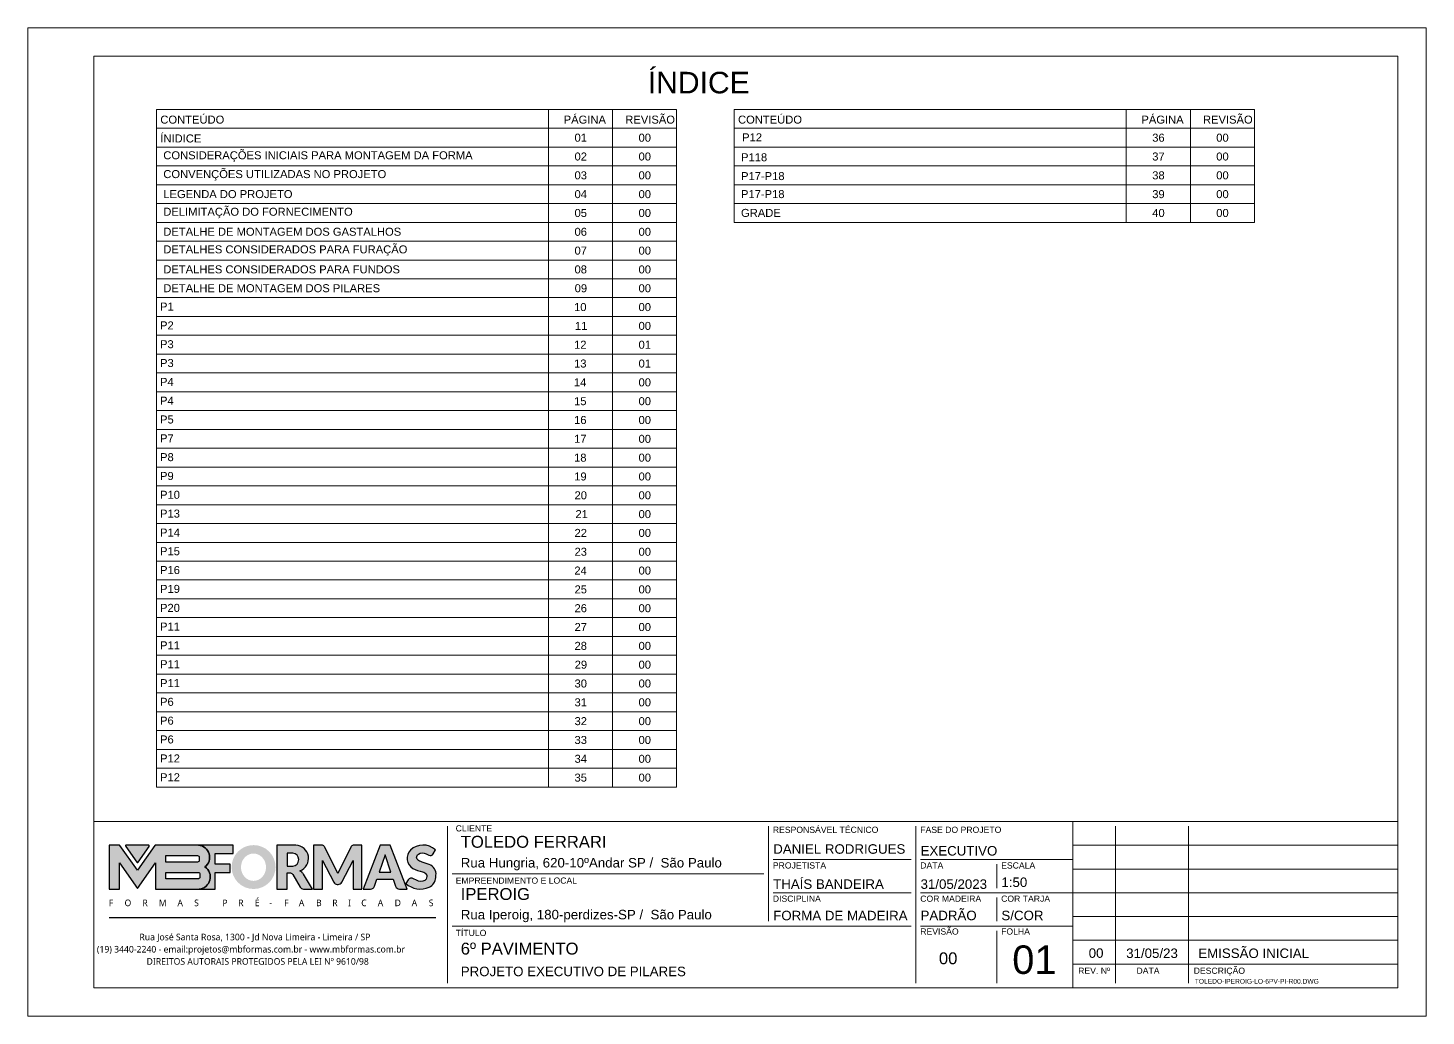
# Model space of a CAD drawing. Extents: x -23436 to 4767, y -4131 to 9755.
# Drawn here: x -19091 to -17606, y 8682 to 9732 of the extents above; entities that cross this region are included whole.
import ezdxf
from ezdxf.enums import TextEntityAlignment as Align

# ---------------------------------------------------------------- set-up
doc = ezdxf.new("R2010")
doc.units = 0
doc.layers.add('FOLHA MB', color=7, linetype='Continuous', lineweight=13)
doc.layers.add('N° FOLHA', color=5, linetype='Continuous', lineweight=13)
doc.layers.add('MB Logo', color=254, linetype='Continuous')
doc.styles.add('ARIAL', font='arial.ttf', dxfattribs={"oblique": 15, "height": 25})
doc.styles.add('MB_C01', font='arial.ttf', dxfattribs={"height": 1.3})
doc.styles.add('MB_C02', font='arial.ttf', dxfattribs={"height": 2})
doc.styles.add('MB_C03', font='arial.ttf', dxfattribs={"height": 2.5})
doc.styles.add('MB_C04', font='arial.ttf', dxfattribs={"height": 6})
doc.styles.add('MtXpl_Lucida_Sans_Un', font='l_10646.ttf')
doc.styles.add('TQS_ARIAL', font='arial.ttf')

# ---------------------------------------------------------------- blocks, each defined once
blk = doc.blocks.new('MB-NOVO')
at = {"layer": 'MB Logo', "linetype": 'Continuous'}
h = blk.add_hatch(color=256, dxfattribs=at)
h.dxf.hatch_style = 1
h.set_gradient(color1=(242, 132, 69), color2=(247, 180, 141), rotation=90, tint=1)
h.paths.add_polyline_path([(-18529.6, 10980.8), (-18475.7, 10980.8, 0.706757), (-18468.7, 11008, 0.681802), (-18476.7, 11034.9), (-18529.4, 11034.9, 0.243712), (-18530.2, 11034.5), (-18551.7, 11003.9), (-18573.3, 11034.5, 0.243712), (-18574.1, 11034.9), (-18586.5, 11034.9), (-18586.5, 10980.8), (-18573.9, 10980.8), (-18573.9, 11012.9), (-18551.7, 10981.5), (-18529.6, 11012.9)])
h.paths.add_polyline_path([(-18516.8, 11014.1), (-18516.8, 11022), (-18477.8, 11022, -0.414214), (-18475.8, 11020), (-18475.8, 11016.1, -0.414214), (-18477.8, 11014.1)], flags=16)
h.paths.add_polyline_path([(-18516.8, 11001.4), (-18476.8, 11001.4, -0.414214), (-18474.8, 10999.4), (-18474.8, 10995.5, -0.414214), (-18476.8, 10993.5), (-18516.8, 10993.5)], flags=16)
at = {"layer": 'MB Logo', "true_color": 0x262626}
h = blk.add_hatch(color=250, dxfattribs=at)
h.dxf.hatch_style = 1
h.paths.add_polyline_path([(-18537.3, 11033.3, 0.60809), (-18538.1, 11034.9), (-18565.3, 11034.9, 0.60809), (-18566.1, 11033.3), (-18552.5, 11014, 0.518202), (-18550.9, 11014)])
h = blk.add_hatch(color=250, dxfattribs=at)
h.dxf.hatch_style = 1
h.paths.add_polyline_path([(-18456.2, 11011.3), (-18456.2, 11024.6), (-18434.2, 11024.6), (-18434.2, 11034.9), (-18476.7, 11034.9, -0.681802), (-18468.7, 11008, -0.706757), (-18475.7, 10980.8), (-18456.2, 10980.8), (-18456.2, 11001.4), (-18437.8, 11001.4), (-18437.8, 11011.3)])
h = blk.add_hatch(color=250, dxfattribs=at)
h.dxf.hatch_style = 1
h.paths.add_polyline_path([(-18435.9, 11007.9, 1), (-18381.9, 11007.9, 1)])
edge = h.paths.add_edge_path(flags=16)
edge.add_ellipse((-18409, 11007.7), major_axis=(0, 16.8), ratio=0.916255, start_angle=0, end_angle=360)
h = blk.add_hatch(color=250, dxfattribs=at)
h.dxf.hatch_style = 1
h.paths.add_polyline_path([(-18357, 11034.9), (-18380.2, 11034.9), (-18380.2, 10980.8), (-18367.6, 10980.8), (-18367.6, 11000.7), (-18363.4, 11000.7, -0.195765), (-18360.9, 10998.9), (-18351.8, 10983.2, 0.261385), (-18347.5, 10980.8), (-18336.4, 10980.8), (-18347.5, 10999, 0.082429), (-18349.6, 11001.5), (-18351.9, 11003.4, 0.81838)])
h.paths.add_polyline_path([(-18360.8, 11009), (-18367.6, 11009), (-18367.6, 11025), (-18360.8, 11025, -0.92578)], flags=16)
h = blk.add_hatch(color=250, dxfattribs=at)
h.dxf.hatch_style = 1
h.paths.add_polyline_path([(-18286.6, 11015.9), (-18286.6, 10980.8), (-18275.8, 10980.8), (-18275.8, 11034.9), (-18286.6, 11034.9, 0.216647), (-18289.4, 11032.4), (-18305.5, 10999.8), (-18321.6, 11032.7, 0.199908), (-18324.3, 11034.9), (-18335.2, 11034.9), (-18335.2, 10980.8), (-18324.3, 10980.8), (-18324.3, 11015.9), (-18310.4, 10989.3, 0.279644), (-18306, 10986.6, 0.340986), (-18300.5, 10989.3)])
h = blk.add_hatch(color=250, dxfattribs=at)
h.dxf.hatch_style = 1
h.paths.add_polyline_path([(-18274.4, 10980.8), (-18265, 10980.8, 0.322517), (-18260.2, 10984.3), (-18257.3, 10993), (-18237.2, 10993), (-18234.3, 10984.3, 0.322517), (-18229.5, 10980.8), (-18220.3, 10980.8), (-18241.2, 11034.9), (-18253.4, 11034.9)])
h.paths.add_polyline_path([(-18254.4, 11001.6), (-18247.3, 11023), (-18240.1, 11001.6)], flags=16)
h = blk.add_hatch(color=250, dxfattribs=at)
h.dxf.hatch_style = 1
h.paths.add_polyline_path([(-18206, 11024, -0.247671), (-18196.9, 11024.3), (-18193.5, 11022.5, 0.40799), (-18188.2, 11024.1), (-18185.4, 11029.1, 0.392837), (-18216.2, 11028.7, 0.467779), (-18213.3, 11006.3, 0.077523), (-18201.2, 11002.1, -0.214206), (-18196.1, 10997.9, -0.284295), (-18198.2, 10991.4, -0.26924), (-18208.8, 10991.6), (-18212.2, 10993.6, 0.407727), (-18219, 10992.1), (-18221.8, 10987.7, 0.296878), (-18193.2, 10983.1, 0.272251), (-18184.9, 10995.3), (-18184.6, 10997.9, 0.348906), (-18193.7, 11011.2), (-18200.4, 11013.5, -0.045018), (-18205.8, 11015.7, -0.618284)])
at = {"layer": 'MB Logo', "linetype": 'Continuous'}
blk.add_line((-18586.5, 10945.9), (-18184.8, 10945.9), dxfattribs=at)
at = {"layer": 'MB Logo', "color": 23, "linetype": 'Continuous', "true_color": 0xf28445}
for points in [[(-18573.3, 11034.5, 0.243712), (-18574.1, 11034.9), (-18586.5, 11034.9), (-18586.5, 10980.8), (-18573.9, 10980.8), (-18573.9, 11012.9), (-18551.7, 10981.5), (-18529.6, 11012.9), (-18529.6, 10980.8), (-18475.7, 10980.8, 0.706757), (-18468.7, 11008, 0.681802), (-18476.7, 11034.9), (-18529.4, 11034.9, 0.243712), (-18530.2, 11034.5), (-18551.7, 11003.9)], [(-18516.8, 11022), (-18477.8, 11022, -0.414214), (-18475.8, 11020), (-18475.8, 11016.1, -0.414214), (-18477.8, 11014.1), (-18516.8, 11014.1)], [(-18516.8, 11001.4), (-18476.8, 11001.4, -0.414214), (-18474.8, 10999.4), (-18474.8, 10995.5, -0.414214), (-18476.8, 10993.5), (-18516.8, 10993.5)]]:
    blk.add_lwpolyline(points, format="xyb", close=True, dxfattribs=at)
at = {"layer": 'MB Logo', "color": 250, "true_color": 0x262626}
for points in [[(-18537.3, 11033.3, 0.60809), (-18538.1, 11034.9), (-18565.3, 11034.9, 0.60809), (-18566.1, 11033.3), (-18552.5, 11014, 0.518202), (-18550.9, 11014)], [(-18437.8, 11011.3), (-18456.2, 11011.3), (-18456.2, 11024.6), (-18434.2, 11024.6), (-18434.2, 11034.9), (-18476.7, 11034.9, -0.681802), (-18468.7, 11008, -0.706757), (-18475.7, 10980.8), (-18456.2, 10980.8), (-18456.2, 11001.4), (-18437.8, 11001.4)], [(-18347.5, 10980.8), (-18336.4, 10980.8), (-18347.5, 10999, 0.082429), (-18349.6, 11001.5), (-18351.9, 11003.4, 0.81838), (-18357, 11034.9), (-18380.2, 11034.9), (-18380.2, 10980.8), (-18367.6, 10980.8), (-18367.6, 11000.7), (-18363.4, 11000.7, -0.209789), (-18360.8, 10998.7), (-18351.8, 10983.2, 0.261385)], [(-18286.6, 11015.9), (-18286.6, 10980.8), (-18275.8, 10980.8), (-18275.8, 11034.9), (-18286.6, 11034.9, 0.216647), (-18289.4, 11032.4), (-18305.5, 10999.8), (-18321.5, 11032.4, 0.216647), (-18324.3, 11034.9), (-18335.2, 11034.9), (-18335.2, 10980.8), (-18324.3, 10980.8), (-18324.3, 11015.9), (-18310.4, 10989.3, 0.279644), (-18306, 10986.6), (-18304.9, 10986.6, 0.279644), (-18300.5, 10989.3)], [(-18265, 10980.8, 0.322517), (-18260.2, 10984.3), (-18257.3, 10993), (-18237.2, 10993), (-18234.3, 10984.3, 0.322517), (-18229.5, 10980.8), (-18220.3, 10980.8), (-18241.2, 11034.9), (-18253.4, 11034.9), (-18274.4, 10980.8)], [(-18206.2, 11015.9, -0.549626), (-18206.4, 11023.8, -0.258723), (-18196.9, 11024.3), (-18193.5, 11022.5, 0.40799), (-18188.2, 11024.1), (-18185.4, 11029.1, 0.392837), (-18216.2, 11028.7, 0.467779), (-18213.3, 11006.3, 0.077523), (-18201.2, 11002.1, -0.203897), (-18196.3, 10998.2), (-18196.1, 10997.8, -0.267611), (-18198, 10991.6), (-18198.5, 10991.3, -0.261145), (-18208.8, 10991.6), (-18212.2, 10993.6, 0.407727), (-18219, 10992.1), (-18221.8, 10987.7, 0.296878), (-18193.2, 10983.1, 0.265963), (-18184.9, 10994.9), (-18184.7, 10997.6, 0.340466), (-18193.1, 11011), (-18200.4, 11013.5, -0.049298)], [(-18367.6, 11009), (-18360.8, 11009, 0.92578), (-18360.8, 11025), (-18367.6, 11025)]]:
    blk.add_lwpolyline(points, format="xyb", close=True, dxfattribs=at)
blk.add_lwpolyline([(-18247.3, 11023), (-18254.4, 11001.6), (-18240.1, 11001.6)], close=True, dxfattribs=at)
at = {"layer": 'MB Logo', "color": 250, "true_color": 0x262626, "style": 'MtXpl_Lucida_Sans_Un'}
for s, height, p in [('F', 8.12, (-18586.8, 10959.8)), ('O', 8.12, (-18567.5, 10959.8)), ('R', 8.12, (-18545.6, 10959.8)), ('M', 8.12, (-18525.4, 10959.8)), ('A', 8.12, (-18502.5, 10959.8)), ('S', 8.12, (-18481.9, 10959.8)), ('P', 8.12, (-18447.3, 10959.8)), ('R', 8.12, (-18427.8, 10959.8)), ('É', 8.12, (-18407.5, 10959.8)), ('-', 8.12, (-18389.6, 10959.8)), ('F', 8.12, (-18371.4, 10959.8)), ('A', 8.12, (-18353.3, 10959.8)), ('B', 8.12, (-18332.1, 10959.8)), ('R', 8.12, (-18312.2, 10959.8)), ('I', 8.12, (-18292.7, 10959.8)), ('C', 8.12, (-18276.6, 10959.8)), ('A', 8.12, (-18256.3, 10959.8)), ('D', 8.12, (-18235.5, 10959.8)), ('A', 8.12, (-18214.6, 10959.8)), ('S', 8.12, (-18193.6, 10959.8)), ('DIREITOS AUTORAIS PROTEGIDOS PELA LEI Nº 9610/98', 8.122, (-18540.4, 10887.8))]:
    blk.add_text(s, height=height, dxfattribs=at).set_placement(p)
at = {"layer": 'MB Logo', "style": 'MtXpl_Lucida_Sans_Un'}
for s, p in [('Rua José Santa Rosa, 1300 - Jd Nova Limeira - Limeira / SP', (-18549.2, 10917.8)), ('(19) 3440-2240 - email:projetos@mbformas.com.br - www.mbformas.com.br', (-18601.5, 10902.8))]:
    blk.add_text(s, height=8.122, dxfattribs=at).set_placement(p)
blk = doc.blocks.new('A$C169d8357')
at = {"layer": 'FOLHA MB', "color": 1}
for p, q in [((1109.8, 356.7), (70, 356.7)), ((1109.8, 356.7), (1109.8, 179.9)), ((1455, 356.7), (1109.8, 356.7)), ((445.6, 351.7), (445.6, 185)), ((786.6, 351.7), (786.6, 250.7)), ((943.1, 351.7), (943.1, 185)), ((1155.3, 185), (1155.3, 351.7)), ((1232.6, 351.7), (1232.6, 185)), ((1455, 331.5), (1109.8, 331.5)), ((938.1, 316.3), (791.6, 316.3)), ((1109.8, 316.3), (948.2, 316.3)), ((781.5, 301.2), (450.7, 301.2)), ((1029, 311.3), (1029, 286)), ((1455, 306.2), (1109.8, 306.2)), ((938.1, 281), (791.6, 281)), ((1109.8, 281), (948.2, 281)), ((1029, 275.9), (1029, 250.7)), ((1455, 281), (1109.8, 281)), ((1455, 255.7), (1109.8, 255.7)), ((938.1, 245.6), (450.7, 245.6)), ((1109.8, 245.6), (948.2, 245.6)), ((1029, 240.6), (1029, 185)), ((1455, 230.4), (1109.8, 230.4)), ((1455, 205.2), (1109.8, 205.2))]:
    blk.add_line(p, q, dxfattribs=at)
for points in [[(0, 1199.9), (0, 149.9), (1485, 149.9), (1485, 1199.9)], [(70, 1169.9), (70, 179.9), (1455, 179.9), (1455, 1169.9)]]:
    blk.add_lwpolyline(points, close=True, dxfattribs=at)
at = {"layer": 'MB Logo', "xscale": 0.8642040370897565, "yscale": 0.8642040370897565, "zscale": 0.8642040370897565}
blk.add_blockref('MB-NOVO', (16148.7, -9204.8), dxfattribs=at)
at = {"layer": 'FOLHA MB', "color": 6}
for s, height, style, p in [('CLIENTE', 6.57, 'MB_C01', (454.3, 346.1)), ('RESPONSÁVEL TÉCNICO', 6.566, 'MB_C01', (791.2, 344.6)), ('FASE DO PROJETO', 6.566, 'MB_C01', (947.8, 344.6)), ('Rua Hungria, 620-10ºAndar SP /  São Paulo', 10.102, 'MB_C02', (459.7, 307.8)), ('PROJETISTA', 6.57, 'MB_C01', (791.2, 306.7)), ('DATA', 6.57, 'MB_C01', (947.8, 306.7)), ('ESCALA', 6.57, 'MB_C01', (1033.7, 306.7)), ('EMPREENDIMENTO E LOCAL', 6.566, 'MB_C01', (454.3, 290.6)), ('DISCIPLINA', 6.57, 'MB_C01', (791.2, 271.4)), ('COR MADEIRA', 6.566, 'MB_C01', (947.8, 271.4)), ('COR TARJA', 6.57, 'MB_C01', (1033.7, 271.4)), ('Rua Iperoig, 180-perdizes-SP /  São Paulo', 10.102, 'MB_C02', (459.7, 252.7)), ('TÍTULO', 6.57, 'MB_C01', (454.3, 235)), ('REVISÃO', 6.57, 'MB_C01', (947.8, 236.5)), ('FOLHA', 6.57, 'MB_C01', (1033.7, 236.5)), ('PROJETO EXECUTIVO DE PILARES', 10.102, 'MB_C02', (459.7, 192.3))]:
    blk.add_text(s, height=height, dxfattribs=dict(at, style=style)).set_placement(p)
at = {"layer": 'FOLHA MB', "color": 5}
for s, height, style, p in [('TOLEDO FERRARI', 12.628, 'MB_C03', (459.7, 328.8)), ('DANIEL RODRIGUES', 10.102, 'MB_C02', (791.6, 322.4)), ('EXECUTIVO', 10.1, 'MB_C02', (948.1, 320.5)), ('THAÍS BANDEIRA', 10.102, 'MB_C02', (791.5, 285.1)), ('1:50', 10.1, 'MB_C02', (1034, 287.1)), ('IPEROIG', 12.63, 'MB_C03', (459.7, 273.3)), ('31/05/2023', 10.1, 'MB_C02', (948.1, 285.1)), ('FORMA DE MADEIRA', 10.102, 'MB_C02', (791.6, 251.7)), ('PADRÃO', 10.1, 'MB_C02', (948.1, 251.8)), ('S/COR', 10.1, 'MB_C02', (1034, 251.8)), ('6º PAVIMENTO', 12.628, 'MB_C03', (459.7, 215.3)), ('EMISSÃO INICIAL', 10.102, 'MB_C02', (1243.1, 211.6)), ('00', 12.63, 'MB_C03', (967.6, 205)), ('00', 10.1, 'MB_C02', (1126.7, 211.8)), ('31/05/23', 10.1, 'MB_C02', (1166.5, 211.6))]:
    blk.add_text(s, height=height, dxfattribs=dict(at, style=style)).set_placement(p)
at = {"layer": 'FOLHA MB', "color": 6, "style": 'MB_C01'}
for s, p in [('REV. Nº', (1132.5, 198.1)), ('DATA', (1189.7, 198.1)), ('DESCRIÇÃO', (1265.5, 198.1))]:
    blk.add_text(s, height=6.57, dxfattribs=at).set_placement(p, align=Align.MIDDLE_CENTER)
at = {"layer": 'FOLHA MB', "insert": (1239.4, 189.4), "char_height": 5.051, "width": 210.818, "attachment_point": 1, "style": 'MB_C04'}
blk.add_mtext('TOLEDO-IPEROIG-LO-6PV-PI-R00.DWG', dxfattribs=at)

msp = doc.modelspace()

# ---------------------------------------------------------------- linework, layer by layer
at = {"layer": 'FOLHA MB'}
for p, q in [((-18954.869, 9645.652), (-18402.369, 9645.652)), ((-18954.869, 9645.652), (-18954.869, 8925.652)), ((-18538.369, 9645.652), (-18538.369, 8925.652)), ((-18470.369, 9645.652), (-18470.369, 8925.652)), ((-18402.369, 9645.652), (-18402.369, 8925.652)), ((-18341.237, 9645.652), (-17788.737, 9645.652)), ((-18341.237, 9645.652), (-18341.237, 9525.652)), ((-17924.737, 9645.652), (-17924.737, 9525.652)), ((-17856.737, 9645.652), (-17856.737, 9525.652)), ((-17788.737, 9645.652), (-17788.737, 9525.652)), ((-18954.869, 9625.652), (-18402.369, 9625.652)), ((-18341.237, 9625.652), (-17788.737, 9625.652)), ((-18954.869, 9605.652), (-18402.369, 9605.652)), ((-18341.237, 9605.652), (-17788.737, 9605.652)), ((-18954.869, 9585.652), (-18402.369, 9585.652)), ((-18341.237, 9585.652), (-17788.737, 9585.652)), ((-18954.869, 9565.652), (-18402.369, 9565.652)), ((-18341.237, 9565.652), (-17788.737, 9565.652)), ((-18954.869, 9545.652), (-18402.369, 9545.652)), ((-18341.237, 9545.652), (-17788.737, 9545.652)), ((-18954.869, 9525.652), (-18402.369, 9525.652)), ((-18341.237, 9525.652), (-17788.737, 9525.652)), ((-18954.869, 9505.652), (-18402.369, 9505.652)), ((-18954.869, 9485.652), (-18402.369, 9485.652)), ((-18954.869, 9465.652), (-18402.369, 9465.652)), ((-18954.869, 9445.652), (-18402.369, 9445.652)), ((-18954.869, 9425.652), (-18402.369, 9425.652)), ((-18954.869, 9405.652), (-18402.369, 9405.652)), ((-18954.869, 9385.652), (-18402.369, 9385.652)), ((-18954.869, 9365.652), (-18402.369, 9365.652)), ((-18954.869, 9345.652), (-18402.369, 9345.652)), ((-18954.869, 9325.652), (-18402.369, 9325.652)), ((-18954.869, 9305.652), (-18402.369, 9305.652)), ((-18954.869, 9285.652), (-18402.369, 9285.652)), ((-18954.869, 9265.652), (-18402.369, 9265.652)), ((-18954.869, 9245.652), (-18402.369, 9245.652)), ((-18954.869, 9225.652), (-18402.369, 9225.652)), ((-18954.869, 9205.652), (-18402.369, 9205.652)), ((-18954.869, 9185.652), (-18402.369, 9185.652)), ((-18954.869, 9165.652), (-18402.369, 9165.652)), ((-18954.869, 9145.652), (-18402.369, 9145.652)), ((-18954.869, 9125.652), (-18402.369, 9125.652)), ((-18954.869, 9105.652), (-18402.369, 9105.652)), ((-18954.869, 9085.652), (-18402.369, 9085.652)), ((-18954.869, 9065.652), (-18402.369, 9065.652)), ((-18954.869, 9045.652), (-18402.369, 9045.652)), ((-18954.869, 9025.652), (-18402.369, 9025.652)), ((-18954.869, 9005.652), (-18402.369, 9005.652)), ((-18954.869, 8985.652), (-18402.369, 8985.652)), ((-18954.869, 8965.652), (-18402.369, 8965.652)), ((-18954.869, 8945.652), (-18402.369, 8945.652)), ((-18954.869, 8925.652), (-18402.369, 8925.652))]:
    msp.add_line(p, q, dxfattribs=at)

# ---------------------------------------------------------------- block references
at = {"layer": 'MB Logo'}
msp.add_blockref('A$C169d8357', (-19091.397, 8532.321), dxfattribs=at)

# ---------------------------------------------------------------- texts
at = {"layer": 'FOLHA MB', "color": 0, "linetype": 'Continuous', "style": 'ARIAL'}
msp.add_text('ÍNDICE', height=22.8875, dxfattribs=at).set_placement((-18378.887, 9677.005), align=Align.MIDDLE)
at = {"layer": 'FOLHA MB', "style": 'TQS_ARIAL'}
for s, p in [('CONTEÚDO', (-18950.78, 9630.593)), ('PÁGINA', (-18522.34, 9630.593)), ('REVISÃO', (-18456.931, 9630.593)), ('CONTEÚDO', (-18337.148, 9630.593)), ('PÁGINA', (-17908.708, 9630.593)), ('REVISÃO', (-17843.299, 9630.593)), ('ÍNIDICE', (-18950.78, 9610.593)), ('01', (-18510.845, 9611.402)), ('00', (-18442.845, 9611.402)), ('P12', (-18332.826, 9611.761)), ('36', (-17897.213, 9611.402)), ('00', (-17829.213, 9611.402)), ('02', (-18510.845, 9591.402)), ('00', (-18442.845, 9591.402)), ('P118', (-18333.958, 9590.593)), ('37', (-17897.213, 9591.402)), ('00', (-17829.213, 9591.402)), ('03', (-18510.845, 9571.402)), ('00', (-18442.845, 9571.402)), ('P17-P18', (-18333.958, 9570.593)), ('38', (-17897.213, 9571.402)), ('00', (-17829.213, 9571.402)), ('04', (-18510.845, 9551.402)), ('00', (-18442.845, 9551.402)), ('39', (-17897.213, 9551.402)), ('00', (-17829.213, 9551.402)), ('05', (-18510.845, 9531.402)), ('00', (-18442.845, 9531.402)), ('40', (-17897.213, 9531.402)), ('00', (-17829.213, 9531.402)), ('06', (-18510.845, 9511.402)), ('00', (-18442.845, 9511.402)), ('07', (-18510.845, 9491.402)), ('00', (-18442.845, 9491.402)), ('08', (-18510.845, 9471.402)), ('00', (-18442.845, 9471.402)), ('09', (-18510.683, 9451.402)), ('00', (-18442.845, 9451.402)), ('P1', (-18951.104, 9431.935)), ('10', (-18511.331, 9431.402)), ('00', (-18442.845, 9431.402)), ('P2', (-18951.104, 9411.935)), ('11', (-18510.359, 9411.402)), ('00', (-18442.845, 9411.402)), ('P3', (-18951.104, 9391.935)), ('12', (-18511.331, 9391.402)), ('01', (-18442.845, 9391.402)), ('P3', (-18951.104, 9371.935)), ('13', (-18511.331, 9371.402)), ('01', (-18442.845, 9371.402)), ('P4', (-18951.104, 9351.935)), ('14', (-18511.493, 9351.402)), ('00', (-18442.845, 9351.402)), ('P4', (-18951.104, 9331.935)), ('15', (-18511.331, 9331.402)), ('00', (-18442.845, 9331.402)), ('P5', (-18951.104, 9311.935)), ('16', (-18511.331, 9311.402)), ('00', (-18442.845, 9311.402)), ('P7', (-18951.104, 9291.935)), ('17', (-18511.331, 9291.402)), ('00', (-18442.845, 9291.402)), ('P8', (-18951.104, 9271.935)), ('18', (-18511.331, 9271.402)), ('00', (-18442.845, 9271.402)), ('P9', (-18951.104, 9251.935)), ('19', (-18511.169, 9251.402)), ('00', (-18442.845, 9251.402)), ('P10', (-18951.104, 9231.935)), ('20', (-18510.845, 9231.402)), ('00', (-18442.845, 9231.402)), ('P13', (-18951.104, 9211.935)), ('21', (-18509.874, 9211.402)), ('00', (-18442.845, 9211.402)), ('P14', (-18951.104, 9191.761)), ('22', (-18510.845, 9191.402)), ('00', (-18442.845, 9191.402)), ('P15', (-18951.104, 9171.935)), ('23', (-18510.845, 9171.402)), ('00', (-18442.845, 9171.402)), ('P16', (-18951.104, 9151.935)), ('24', (-18511.007, 9151.402)), ('00', (-18442.845, 9151.402)), ('P19', (-18951.104, 9131.935)), ('25', (-18510.845, 9131.402)), ('00', (-18442.845, 9131.402)), ('P20', (-18951.104, 9111.761)), ('26', (-18510.845, 9111.402)), ('00', (-18442.845, 9111.402)), ('P11', (-18951.104, 9091.935)), ('27', (-18510.845, 9091.402)), ('00', (-18442.845, 9091.402)), ('P11', (-18951.104, 9071.935)), ('28', (-18510.845, 9071.402)), ('00', (-18442.845, 9071.402)), ('P11', (-18951.104, 9051.935)), ('29', (-18510.683, 9051.402)), ('00', (-18442.845, 9051.402)), ('P11', (-18951.104, 9031.761)), ('30', (-18510.845, 9031.402)), ('00', (-18442.845, 9031.402)), ('P6', (-18951.104, 9011.935)), ('31', (-18510.845, 9011.402)), ('00', (-18442.845, 9011.402)), ('P6', (-18951.104, 8991.935)), ('32', (-18510.845, 8991.402)), ('00', (-18442.845, 8991.402)), ('P6', (-18951.104, 8971.935)), ('33', (-18510.845, 8971.402)), ('00', (-18442.845, 8971.402)), ('P12', (-18951.104, 8951.761)), ('34', (-18510.845, 8951.402)), ('00', (-18442.845, 8951.402)), ('P12', (-18951.104, 8931.761)), ('35', (-18510.845, 8931.402)), ('00', (-18442.845, 8931.402))]:
    msp.add_text(s, height=8.5, dxfattribs=at).set_placement(p)
at = {"layer": 'FOLHA MB', "char_height": 8.5, "width": 484.38, "attachment_point": 4, "style": 'TQS_ARIAL'}
for s, insert in [('CONSIDERAÇÕES INICIAIS PARA MONTAGEM DA FORMA', (-18947.627, 9595.652)), ('CONVENÇÕES UTILIZADAS NO PROJETO ', (-18947.627, 9575.652)), ('LEGENDA DO PROJETO', (-18947.627, 9555.652)), ('P17-P18', (-18333.994, 9555.652)), ('DELIMITAÇÃO DO FORNECIMENTO', (-18947.627, 9535.652)), ('GRADE ', (-18333.994, 9535.652)), ('DETALHE DE MONTAGEM DOS GASTALHOS', (-18947.627, 9515.652)), ('DETALHES CONSIDERADOS PARA FURAÇÃO', (-18947.627, 9495.652)), ('DETALHES CONSIDERADOS PARA FUNDOS', (-18947.627, 9475.652)), ('DETALHE DE MONTAGEM DOS PILARES', (-18947.627, 9455.652))]:
    msp.add_mtext(s, dxfattribs=dict(at, insert=insert))
at = {"layer": 'N° FOLHA', "color": 5, "style": 'MB_C04'}
msp.add_text('01', height=30.3061, dxfattribs=at).set_placement((-18045.93, 8727.003))

doc.saveas('drawing.dxf')
